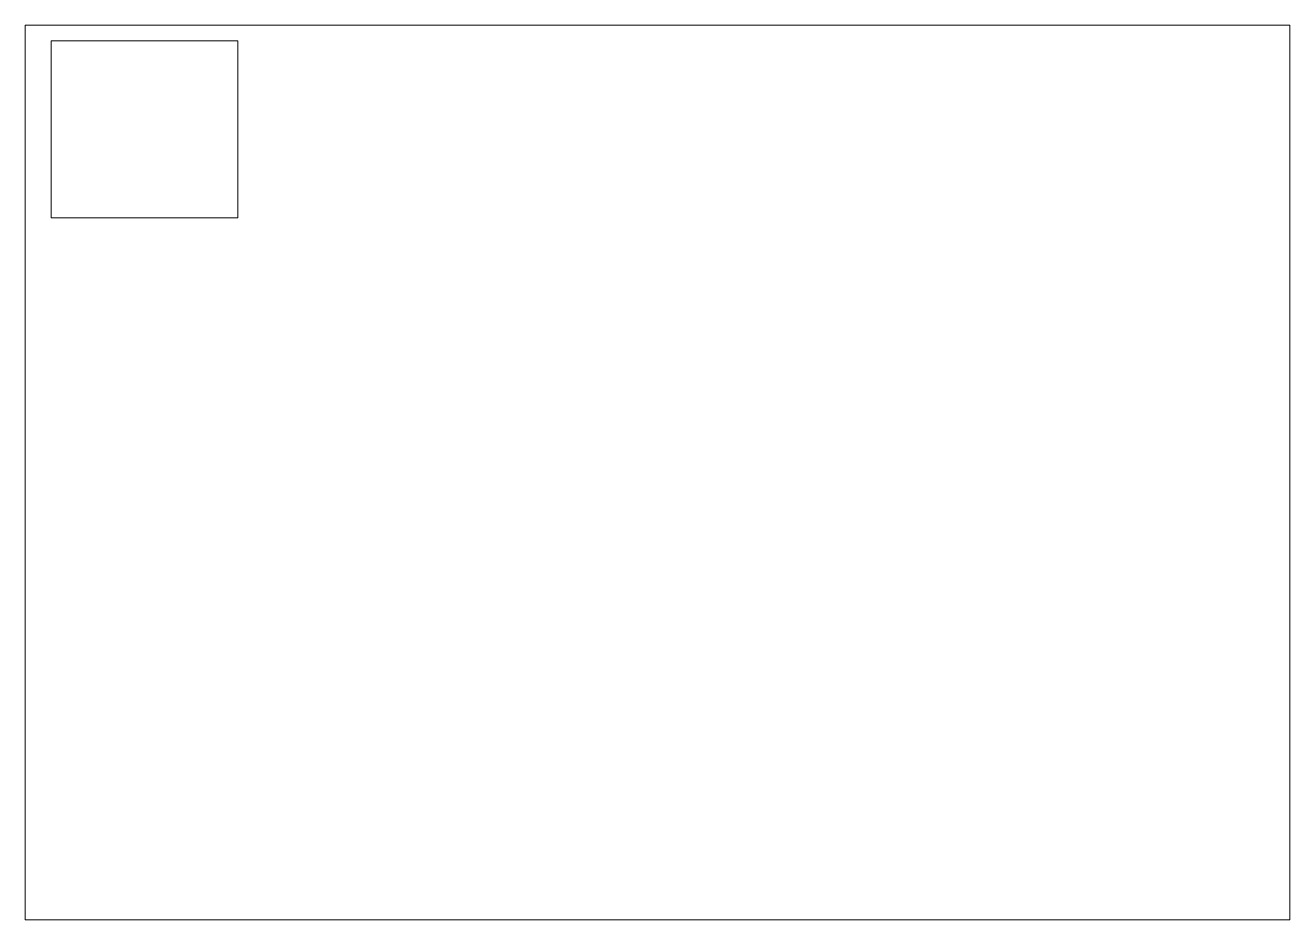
# Paper-space layout 'Layout1' of a CAD drawing. Header units: millimetres. Extents: x -730 to -310, y -160 to 137.
import ezdxf

# ---------------------------------------------------------------- set-up
doc = ezdxf.new("R2010")
doc.units = ezdxf.units.MM
doc.header["$MEASUREMENT"] = 0
doc.layers.add('AM_VIEWS', color=1, linetype='Continuous', lineweight=15, plot=False)
doc.layers.add('DIMLINE', color=10, linetype='Continuous', lineweight=18)

psp = doc.layouts.get("Layout1")

# ---------------------------------------------------------------- linework, layer by layer
at = {"layer": 'DIMLINE', "ltscale": 100}
psp.add_lwpolyline([(-729.9, 136.8), (-309.9, 136.8), (-309.9, -160.2), (-729.9, -160.2)], close=True, dxfattribs=at)

# ---------------------------------------------------------------- viewports
at = {"layer": 'AM_VIEWS', "ltscale": 100, "view_target_point": (46607.949, -14679.641)}
psp.add_viewport(center=(-690.29, 102.26), size=(61.97, 58.672), view_center_point=(125603.117, -15171.761), view_height=5867.19575, dxfattribs=at)

doc.saveas('drawing.dxf')
